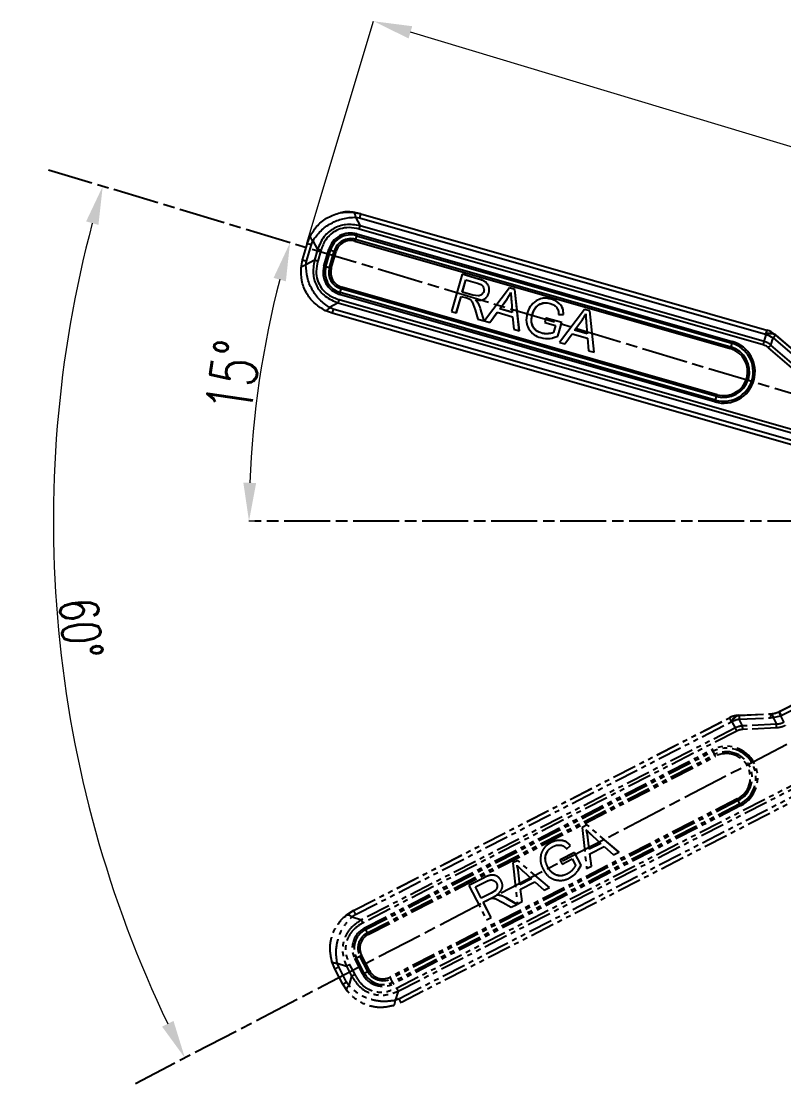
# Model space of a CAD drawing. Header units: millimetres. Extents: x 1756 to 4801, y 514 to 2668.
# Drawn here: x 4221.8 to 4420.7, y 1089.8 to 1367 of the extents above; entities that cross this region are included whole.
import ezdxf

# ---------------------------------------------------------------- set-up
doc = ezdxf.new("R2010")
doc.units = ezdxf.units.MM
doc.linetypes.add('AM_ISO08W050', pattern=[18, 12, -1.5, 3, -1.5])
doc.linetypes.add('PHANTOM', pattern=[12.7, 6.35, -1.27, 1.27, -1.27, 1.27, -1.27])
for name, color, linetype, lineweight in [('AM_5', 3, 'Continuous', 25), ('AM_7', 4, 'AM_ISO08W050', 25), ('标注', 3, 'Continuous', 13)]:
    doc.layers.add(name, color=color, linetype=linetype, lineweight=lineweight)
doc.styles.add('SLDTEXTSTYLE1', font='txt.shx', dxfattribs={"width": 0.7, "bigfont": 'gbcbig.shx'})
doc.dimstyles.new('SLDDIMSTYLE12$0', dxfattribs={"dimtxt": 12, "dimasz": 10, "dimexe": 0, "dimexo": 0.0625, "dimgap": 0.875, "dimtad": 1, "dimdec": 1, "dimlfac": 1.8, "dimrnd": 1e-09, "dimzin": 12, "dimdsep": 46, "dimtxsty": 'SLDTEXTSTYLE1', "dimcen": 0.09, "dimdle": 8.16, "dimclrd": 3, "dimclre": 3, "dimadec": 0, "dimazin": 3, "dimtfac": 1, "dimtdec": 1, "dimtofl": 0, "dimtmove": 0, "dimatfit": 3, "dimfxl": 0, "dimfrac": 2, "dimtolj": 1, "dimlwd": 5, "dimlwe": 5, "dimarcsym": 0})
doc.dimstyles.new('SLDDIMSTYLE12$2', dxfattribs={"dimtxt": 12, "dimasz": 10, "dimexe": 0, "dimexo": 0.0625, "dimgap": 0.875, "dimtad": 1, "dimdec": 1, "dimlfac": 1.8, "dimrnd": 1e-09, "dimzin": 12, "dimdsep": 46, "dimtxsty": 'SLDTEXTSTYLE1', "dimcen": 0.09, "dimdle": 8.16, "dimclrd": 3, "dimclre": 3, "dimadec": 0, "dimazin": 3, "dimtfac": 1, "dimtdec": 1, "dimtofl": 0, "dimtmove": 0, "dimatfit": 3, "dimfxl": 0, "dimfrac": 2, "dimtolj": 1, "dimlwd": 5, "dimlwe": 5, "dimarcsym": 0})

# ---------------------------------------------------------------- blocks, each defined once
blk = doc.blocks.new('*D57')
at = {"layer": 'Defpoints', "color": 0, "transparency": 16777216}
for p in [(4228.98, 1328.22), (4230.4, 1247.15), (4533.25, 1236.58), (4533.25, 1236.58), (4251.64, 1089.81)]:
    blk.add_point(p, dxfattribs=at)
at = {"layer": '标注', "color": 3, "linetype": 'Continuous', "lineweight": 5, "transparency": 16777216}
blk.add_arc((4533.25, 1236.58), 303.03, 165.1292, 205.6373, dxfattribs=at)
at = {"layer": '标注', "color": 3, "transparency": 16777216}
for points in [[(4238.76, 1314.81), (4241.97, 1313.9), (4243.09, 1323.97)], [(4261.54, 1106.21), (4258.56, 1104.72), (4264.53, 1096.53)]]:
    blk.add_solid(points, dxfattribs=at)
at = {"layer": '标注', "color": 0, "transparency": 16777216, "insert": (4237.4, 1208.7), "char_height": 10, "attachment_point": 5, "rotation": 275.3833, "style": 'SLDTEXTSTYLE1'}
blk.add_mtext('\\A1;60%%D', dxfattribs=at)
blk = doc.blocks.new('*D68')
at = {"layer": 'AM_5', "color": 3, "lineweight": 5, "transparency": 16777216}
blk.add_line((4282.68, 1236.61), (4281.23, 1236.61), dxfattribs=at)
at = {"layer": 'AM_5', "color": 3, "linetype": 'Continuous', "lineweight": 5, "transparency": 16777216}
blk.add_arc((4533.14, 1236.61), 251.91, 165.5129, 177.7254, dxfattribs=at)
at = {"layer": 'AM_5', "color": 3, "transparency": 16777216}
for points in [[(4287.64, 1300.08), (4290.85, 1299.18), (4291.93, 1309.26)], [(4283.1, 1246.58), (4279.76, 1246.65), (4281.23, 1236.61)]]:
    blk.add_solid(points, dxfattribs=at)
at = {"layer": 'Defpoints', "color": 0, "transparency": 16777216}
for p in [(4228.98, 1328.22), (4286.01, 1285.43), (4282.75, 1236.61), (4533.25, 1236.58), (4536.4, 1236.61)]:
    blk.add_point(p, dxfattribs=at)
at = {"layer": 'AM_5', "color": 0, "transparency": 16777216, "insert": (4277.12, 1274.33), "char_height": 12, "attachment_point": 5, "rotation": 81.6192, "style": 'SLDTEXTSTYLE1'}
blk.add_mtext('\\A1;15%%D', dxfattribs=at)
blk = doc.blocks.new('*D44')
at = {"layer": 'AM_5', "color": 3, "linetype": 'Continuous', "lineweight": 5, "transparency": 16777216}
for p, q in [((4296.32, 1309.18), (4313.74, 1367.04)), ((4541.17, 1298.55), (4323.32, 1364.16))]:
    blk.add_line(p, q, dxfattribs=at)
at = {"layer": 'AM_5', "color": 3, "lineweight": 5, "transparency": 16777216}
blk.add_line((4532.99, 1236.7), (4550.74, 1295.66), dxfattribs=at)
at = {"layer": 'AM_5', "color": 3, "transparency": 16777216}
for points in [[(4323.8, 1365.75), (4322.84, 1362.56), (4313.74, 1367.04)], [(4541.65, 1300.14), (4540.69, 1296.95), (4550.74, 1295.66)]]:
    blk.add_solid(points, dxfattribs=at)
at = {"layer": 'Defpoints', "color": 0, "transparency": 16777216}
for p in [(4313.74, 1367.04), (4296.3, 1309.12), (4532.97, 1236.64)]:
    blk.add_point(p, dxfattribs=at)
at = {"layer": 'AM_5', "color": 0, "transparency": 16777216, "insert": (4434.23, 1337.94), "char_height": 12, "attachment_point": 5, "rotation": 343.2384, "style": 'SLDTEXTSTYLE1'}
blk.add_mtext('\\A1;225', dxfattribs=at)

msp = doc.modelspace()

# ---------------------------------------------------------------- linework, layer by layer
at = {"color": 7, "linetype": 'Continuous', "lineweight": 25}
for p, q in [((4304.939, 1317.007), (4304.898, 1316.998)), ((4308.337, 1317.2), (4310.371, 1316.815)), ((4310.4, 1316.821), (4308.369, 1317.207)), ((4309.01, 1315.918), (4310.231, 1313.665)), ((4309.01, 1315.918), (4310.028, 1315.726)), ((4310.028, 1315.726), (4415.921, 1285.359)), ((4310.4, 1316.821), (4310.371, 1316.815)), ((4310.372, 1316.815), (4416.265, 1286.448)), ((4310.4, 1316.821), (4416.295, 1286.454)), ((4309.387, 1311.551), (4407.251, 1283.487)), ((4415.335, 1282.586), (4309.979, 1312.799)), ((4415.588, 1283.452), (4310.231, 1313.665)), ((4295.216, 1304.776), (4296.456, 1309.102)), ((4296.264, 1304.459), (4297.504, 1308.784)), ((4296.456, 1309.102), (4297.205, 1311.029)), ((4297.504, 1308.784), (4297.878, 1309.748)), ((4297.878, 1309.748), (4299.1, 1307.495)), ((4308.872, 1309.683), (4406.736, 1281.619)), ((4309.256, 1311.084), (4309.004, 1310.151)), ((4309.004, 1310.151), (4406.868, 1282.086)), ((4309.256, 1311.084), (4407.12, 1283.019)), ((4299.1, 1307.495), (4298.294, 1304.683)), ((4299.961, 1307.246), (4299.154, 1304.434)), ((4300.788, 1303.146), (4302.028, 1307.472)), ((4301.259, 1303.013), (4302.499, 1307.338)), ((4302.212, 1302.748), (4303.453, 1307.073)), ((4302.499, 1307.338), (4303.453, 1307.073)), ((4302.683, 1302.614), (4303.924, 1306.94)), ((4294.83, 1302.743), (4295.216, 1304.776)), ((4298.294, 1304.683), (4296.07, 1303.442)), ((4296.07, 1303.442), (4296.264, 1304.459)), ((4301.259, 1303.013), (4302.212, 1302.748)), ((4336.792, 1301.007), (4334.017, 1291.328)), ((4336.814, 1301.012), (4336.792, 1301.007)), ((4341.074, 1299.779), (4336.792, 1301.007)), ((4341.096, 1299.784), (4336.814, 1301.012)), ((4403.29, 1269.601), (4305.427, 1297.665)), ((4336.85, 1296.377), (4337.767, 1299.577)), ((4336.872, 1296.382), (4337.787, 1299.572)), ((4337.767, 1299.577), (4340.822, 1298.701)), ((4341.096, 1299.784), (4341.074, 1299.779)), ((4342.591, 1299.219), (4342.568, 1299.215)), ((4349.171, 1297.464), (4342.681, 1288.85)), ((4349.193, 1297.469), (4349.171, 1297.464)), ((4350.55, 1297.069), (4349.171, 1297.464)), ((4350.572, 1297.073), (4349.193, 1297.469)), ((4402.731, 1267.723), (4304.867, 1295.787)), ((4305.004, 1296.256), (4305.29, 1297.196)), ((4402.868, 1268.192), (4305.004, 1296.256)), ((4403.153, 1269.132), (4305.29, 1297.196)), ((4335.297, 1290.96), (4336.53, 1295.262)), ((4335.319, 1290.965), (4336.549, 1295.257)), ((4336.53, 1295.262), (4338.021, 1294.835)), ((4336.872, 1296.382), (4336.85, 1296.377)), ((4339.608, 1295.587), (4336.85, 1296.377)), ((4339.63, 1295.591), (4336.872, 1296.382)), ((4338.021, 1294.835), (4338.83, 1294.521)), ((4339.63, 1295.591), (4339.608, 1295.587)), ((4340.964, 1295.359), (4339.608, 1295.587)), ((4350.572, 1297.073), (4350.55, 1297.069)), ((4351.72, 1286.258), (4350.55, 1297.069)), ((4351.743, 1286.263), (4350.572, 1297.073)), ((4304.464, 1293.551), (4302.241, 1292.31)), ((4303.206, 1291.935), (4302.241, 1292.31)), ((4431.545, 1255.131), (4303.206, 1291.935)), ((4304.464, 1293.551), (4432.047, 1256.964)), ((4304.708, 1294.415), (4432.29, 1257.829)), ((4339.432, 1293.835), (4340.23, 1291.731)), ((4341.631, 1292.011), (4341.609, 1292.007)), ((4342.541, 1288.883), (4341.609, 1292.007)), ((4342.563, 1288.888), (4341.631, 1292.011)), ((4341.887, 1294.308), (4341.909, 1294.312)), ((4346.606, 1292.03), (4348.489, 1294.561)), ((4346.629, 1292.035), (4346.606, 1292.03)), ((4349.892, 1291.088), (4346.606, 1292.03)), ((4346.629, 1292.035), (4348.511, 1294.566)), ((4349.891, 1291.099), (4346.629, 1292.035)), ((4348.511, 1294.566), (4348.489, 1294.561)), ((4349.642, 1294.051), (4349.892, 1291.088)), ((4356.895, 1293.134), (4356.873, 1293.129)), ((4356.895, 1293.134), (4357.908, 1293.445)), ((4357.455, 1294.672), (4357.433, 1294.667)), ((4360.092, 1294.515), (4360.07, 1294.51)), ((4362.476, 1293.072), (4362.453, 1293.067)), ((4302.929, 1290.861), (4301, 1291.611)), ((4431.268, 1254.057), (4302.93, 1290.861)), ((4334.017, 1291.328), (4335.297, 1290.96)), ((4335.319, 1290.965), (4335.297, 1290.96)), ((4340.23, 1291.731), (4340.931, 1289.345)), ((4340.931, 1289.345), (4342.541, 1288.883)), ((4344.034, 1288.462), (4345.944, 1291.092)), ((4344.056, 1288.467), (4345.96, 1291.087)), ((4345.944, 1291.092), (4349.982, 1289.934)), ((4349.982, 1289.934), (4350.275, 1286.672)), ((4355.142, 1290.572), (4355.119, 1290.567)), ((4358.677, 1289.604), (4358.352, 1288.469)), ((4358.7, 1289.609), (4358.677, 1289.604)), ((4362.768, 1288.431), (4358.677, 1289.604)), ((4362.79, 1288.436), (4358.7, 1289.609)), ((4361.953, 1290.521), (4363.207, 1290.511)), ((4368.694, 1291.865), (4362.204, 1283.251)), ((4363.23, 1290.516), (4363.207, 1290.511)), ((4368.716, 1291.87), (4368.694, 1291.865)), ((4370.073, 1291.47), (4368.694, 1291.865)), ((4370.095, 1291.475), (4368.716, 1291.87)), ((4370.095, 1291.475), (4370.073, 1291.47)), ((4371.243, 1280.659), (4370.073, 1291.47)), ((4371.265, 1280.664), (4370.095, 1291.475)), ((4342.563, 1288.888), (4342.541, 1288.883)), ((4342.681, 1288.85), (4344.034, 1288.462)), ((4344.056, 1288.467), (4344.034, 1288.462)), ((4350.275, 1286.672), (4351.72, 1286.258)), ((4355.26, 1287.43), (4355.238, 1287.425)), ((4358.352, 1288.469), (4361.189, 1287.655)), ((4361.189, 1287.655), (4360.671, 1285.848)), ((4361.741, 1284.848), (4362.768, 1288.431)), ((4361.763, 1284.853), (4362.79, 1288.436)), ((4362.79, 1288.436), (4362.768, 1288.431)), ((4366.129, 1286.432), (4368.011, 1288.962)), ((4366.151, 1286.436), (4366.129, 1286.432)), ((4369.415, 1285.489), (4366.129, 1286.432)), ((4366.151, 1286.436), (4368.034, 1288.967)), ((4369.414, 1285.501), (4366.151, 1286.436)), ((4368.034, 1288.967), (4368.011, 1288.962)), ((4369.165, 1288.453), (4369.415, 1285.489)), ((4416.265, 1286.448), (4416.295, 1286.454)), ((4351.743, 1286.263), (4351.72, 1286.258)), ((4357.595, 1285.655), (4357.572, 1285.651)), ((4359.483, 1285.542), (4359.461, 1285.538)), ((4360.076, 1285.654), (4359.483, 1285.542)), ((4360.336, 1284.398), (4360.359, 1284.402)), ((4360.342, 1284.461), (4361.763, 1284.853)), ((4361.763, 1284.853), (4361.741, 1284.848)), ((4363.557, 1282.864), (4365.467, 1285.493)), ((4363.579, 1282.868), (4365.483, 1285.489)), ((4365.467, 1285.493), (4369.505, 1284.335)), ((4369.505, 1284.335), (4369.798, 1281.074)), ((4415.588, 1283.452), (4416.11, 1285.196)), ((4415.921, 1285.359), (4416.11, 1285.196)), ((4417.329, 1282.544), (4417.887, 1284.406)), ((4417.887, 1284.406), (4424.108, 1279.099)), ((4418.365, 1285.32), (4418.395, 1285.327)), ((4418.365, 1285.32), (4418.554, 1285.158)), ((4418.567, 1285.181), (4418.376, 1285.343)), ((4418.395, 1285.327), (4418.586, 1285.165)), ((4418.554, 1285.158), (4424.775, 1279.851)), ((4418.586, 1285.165), (4424.808, 1279.858)), ((4362.204, 1283.251), (4363.557, 1282.864)), ((4363.579, 1282.868), (4363.557, 1282.864)), ((4369.798, 1281.074), (4371.243, 1280.659)), ((4407.12, 1283.019), (4406.868, 1282.086)), ((4423.43, 1276.113), (4416.721, 1281.836)), ((4424.038, 1276.821), (4417.329, 1282.544)), ((4371.265, 1280.664), (4371.243, 1280.659)), ((4402.868, 1268.192), (4403.153, 1269.132))]:
    msp.add_line(p, q, dxfattribs=at)
at = {"color": 7, "linetype": 'PHANTOM', "lineweight": 25}
for p, q in [((4419.523, 1186.923), (4429.327, 1191.957)), ((4419.541, 1186.948), (4429.344, 1191.982)), ((4420.018, 1185.894), (4429.821, 1190.928)), ((4419.542, 1186.948), (4419.439, 1186.897)), ((4419.439, 1186.897), (4419.541, 1186.948)), ((4419.523, 1186.923), (4419.541, 1186.948)), ((4308.503, 1134.974), (4406.5, 1185.294)), ((4308.519, 1134.999), (4406.517, 1185.319)), ((4308.997, 1133.945), (4406.994, 1184.265)), ((4406.5, 1185.294), (4406.517, 1185.319)), ((4406.994, 1184.265), (4407.243, 1184.276)), ((4408.056, 1182.646), (4407.243, 1184.276)), ((4409.046, 1185.946), (4408.795, 1185.933)), ((4408.803, 1185.909), (4408.82, 1185.934)), ((4408.803, 1185.909), (4409.052, 1185.919)), ((4408.82, 1185.934), (4409.071, 1185.947)), ((4409.052, 1185.919), (4417.22, 1186.307)), ((4409.071, 1185.947), (4417.239, 1186.334)), ((4409.08, 1184.915), (4417.248, 1185.302)), ((4409.947, 1183.175), (4409.08, 1184.915)), ((4417.22, 1186.307), (4417.239, 1186.334)), ((4417.239, 1186.334), (4417.554, 1186.358)), ((4417.248, 1185.302), (4417.879, 1185.35)), ((4417.879, 1185.35), (4419.814, 1185.792)), ((4417.879, 1185.35), (4418.755, 1183.593)), ((4419.814, 1185.792), (4420.018, 1185.894)), ((4419.814, 1185.792), (4420.674, 1184.067)), ((4408.056, 1182.646), (4310.555, 1132.582)), ((4408.464, 1181.842), (4310.964, 1131.778)), ((4418.755, 1183.593), (4409.947, 1183.175)), ((4418.797, 1182.661), (4409.988, 1182.243)), ((4311.386, 1130.463), (4401.953, 1176.967)), ((4311.611, 1130.032), (4402.177, 1176.536)), ((4312.065, 1129.179), (4402.632, 1175.683)), ((4402.177, 1176.536), (4402.632, 1175.683)), ((4312.29, 1128.748), (4402.856, 1175.252)), ((4319.701, 1114.765), (4437.77, 1175.391)), ((4320.114, 1113.968), (4438.183, 1174.594)), ((4439.072, 1172.914), (4320.303, 1111.929)), ((4439.605, 1171.942), (4320.836, 1110.956)), ((4408.567, 1164.131), (4318.001, 1117.627)), ((4408.788, 1163.695), (4318.222, 1117.191)), ((4409.224, 1162.814), (4318.657, 1116.31)), ((4409.445, 1162.379), (4318.878, 1115.874)), ((4409.224, 1162.814), (4408.788, 1163.695)), ((4369.38, 1157.347), (4368.104, 1156.692)), ((4368.117, 1156.71), (4368.104, 1156.692)), ((4368.104, 1156.692), (4369.266, 1145.969)), ((4369.393, 1157.366), (4368.117, 1156.71)), ((4369.393, 1157.366), (4369.38, 1157.347)), ((4377.631, 1150.264), (4369.38, 1157.347)), ((4377.644, 1150.283), (4369.393, 1157.366)), ((4362.744, 1153.316), (4362.731, 1153.297)), ((4369.606, 1154.126), (4369.593, 1154.107)), ((4369.952, 1150.974), (4369.593, 1154.107)), ((4369.965, 1150.993), (4369.606, 1154.126)), ((4370.782, 1154.525), (4372.993, 1152.535)), ((4357.988, 1151.047), (4357.975, 1151.028)), ((4360.018, 1152.737), (4360.005, 1152.718)), ((4364.109, 1151.099), (4365.03, 1151.95)), ((4365.043, 1151.968), (4365.03, 1151.95)), ((4372.993, 1152.535), (4369.952, 1150.974)), ((4369.965, 1150.993), (4369.952, 1150.974)), ((4372.984, 1152.543), (4369.965, 1150.993)), ((4370.112, 1149.837), (4373.848, 1151.756)), ((4373.848, 1151.756), (4376.294, 1149.578)), ((4351.313, 1148.07), (4350.037, 1147.415)), ((4351.326, 1148.089), (4350.05, 1147.433)), ((4351.326, 1148.089), (4351.313, 1148.07)), ((4359.564, 1140.987), (4351.313, 1148.07)), ((4359.577, 1141.006), (4351.326, 1148.089)), ((4358.632, 1149.543), (4358.619, 1149.524)), ((4358.632, 1149.543), (4359.158, 1150.463)), ((4366.133, 1150.132), (4362.347, 1148.188)), ((4362.36, 1148.207), (4362.347, 1148.188)), ((4362.347, 1148.188), (4362.887, 1147.138)), ((4366.146, 1150.151), (4362.36, 1148.207)), ((4362.887, 1147.138), (4365.512, 1148.486)), ((4365.512, 1148.486), (4366.371, 1146.813)), ((4366.146, 1150.151), (4366.133, 1150.132)), ((4367.836, 1146.816), (4366.133, 1150.132)), ((4367.849, 1146.835), (4366.146, 1150.151)), ((4370.518, 1146.612), (4370.112, 1149.837)), ((4370.531, 1146.631), (4370.126, 1149.844)), ((4376.294, 1149.578), (4377.631, 1150.264)), ((4377.644, 1150.283), (4377.631, 1150.264)), ((4350.05, 1147.433), (4350.037, 1147.415)), ((4350.037, 1147.415), (4351.199, 1136.692)), ((4352.715, 1145.248), (4354.926, 1143.258)), ((4359.107, 1146.474), (4359.094, 1146.456)), ((4365.714, 1145.778), (4365.701, 1145.759)), ((4366.07, 1146.265), (4365.714, 1145.778)), ((4367.081, 1145.577), (4367.849, 1146.835)), ((4367.12, 1145.527), (4367.133, 1145.546)), ((4367.849, 1146.835), (4367.836, 1146.816)), ((4369.266, 1145.969), (4370.518, 1146.612)), ((4370.531, 1146.631), (4370.518, 1146.612)), ((4342.548, 1143.562), (4338.585, 1141.527)), ((4342.561, 1143.58), (4338.598, 1141.546)), ((4340.275, 1141.152), (4343.102, 1142.604)), ((4342.561, 1143.58), (4342.548, 1143.562)), ((4344.037, 1144.192), (4344.024, 1144.173)), ((4351.539, 1144.849), (4351.526, 1144.83)), ((4351.885, 1141.697), (4351.526, 1144.83)), ((4351.898, 1141.716), (4351.539, 1144.849)), ((4354.926, 1143.258), (4351.885, 1141.697)), ((4354.917, 1143.266), (4351.898, 1141.716)), ((4352.045, 1140.56), (4355.781, 1142.479)), ((4355.781, 1142.479), (4358.227, 1140.301)), ((4361.343, 1144.264), (4361.33, 1144.246)), ((4364.26, 1144.568), (4364.247, 1144.549)), ((4338.598, 1141.546), (4338.585, 1141.527)), ((4338.585, 1141.527), (4343.185, 1132.57)), ((4341.796, 1138.191), (4340.275, 1141.152)), ((4341.809, 1138.209), (4340.293, 1141.161)), ((4344.348, 1139.501), (4341.796, 1138.191)), ((4344.361, 1139.52), (4341.809, 1138.209)), ((4345.493, 1140.263), (4344.348, 1139.501)), ((4344.361, 1139.52), (4344.348, 1139.501)), ((4346.885, 1140.128), (4346.898, 1140.147)), ((4351.898, 1141.716), (4351.885, 1141.697)), ((4352.451, 1137.335), (4352.045, 1140.56)), ((4352.464, 1137.354), (4352.059, 1140.567)), ((4358.227, 1140.301), (4359.564, 1140.987)), ((4359.577, 1141.006), (4359.564, 1140.987)), ((4341.809, 1138.209), (4341.796, 1138.191)), ((4342.325, 1137.159), (4343.705, 1137.867)), ((4344.37, 1133.178), (4342.325, 1137.159)), ((4344.383, 1133.197), (4342.343, 1137.168)), ((4343.705, 1137.867), (4344.51, 1138.192)), ((4345.418, 1138.104), (4347.44, 1137.115)), ((4347.44, 1137.115), (4349.584, 1135.855)), ((4348.27, 1138.279), (4348.257, 1138.26)), ((4351.074, 1136.62), (4348.257, 1138.26)), ((4351.087, 1136.639), (4348.27, 1138.279)), ((4351.199, 1136.692), (4352.451, 1137.335)), ((4352.464, 1137.354), (4352.451, 1137.335)), ((4306.755, 1133.863), (4308.502, 1134.974)), ((4308.519, 1134.999), (4306.774, 1133.89)), ((4308.123, 1133.389), (4308.997, 1133.945)), ((4308.519, 1134.999), (4308.502, 1134.974)), ((4349.584, 1135.855), (4351.074, 1136.62)), ((4351.087, 1136.639), (4351.074, 1136.62)), ((4304.41, 1131.397), (4304.386, 1131.362)), ((4308.123, 1133.389), (4310.555, 1132.582)), ((4343.185, 1132.57), (4344.37, 1133.178)), ((4344.383, 1133.197), (4344.37, 1133.178)), ((4311.611, 1130.032), (4312.065, 1129.179)), ((4309.247, 1122.677), (4310.123, 1123.136)), ((4312.179, 1119.133), (4310.123, 1123.136)), ((4312.614, 1119.358), (4310.558, 1123.361)), ((4303.633, 1119.828), (4302.861, 1121.746)), ((4304.228, 1121.272), (4306.661, 1120.465)), ((4304.615, 1120.313), (4304.228, 1121.272)), ((4306.67, 1116.311), (4304.615, 1120.313)), ((4306.661, 1120.465), (4307.997, 1117.863)), ((4307.459, 1120.873), (4308.795, 1118.271)), ((4310.867, 1118.449), (4308.812, 1122.452)), ((4311.302, 1118.674), (4309.247, 1122.677)), ((4305.689, 1115.825), (4303.633, 1119.828)), ((4307.997, 1117.863), (4307.225, 1115.437)), ((4311.302, 1118.674), (4312.179, 1119.133)), ((4306.798, 1114.078), (4305.689, 1115.825)), ((4307.225, 1115.437), (4306.67, 1116.311)), ((4318.657, 1116.31), (4318.222, 1117.191)), ((4320.114, 1113.968), (4319.342, 1111.542)), ((4320.303, 1111.929), (4319.342, 1111.542))]:
    msp.add_line(p, q, dxfattribs=at)
at = {"color": 7, "linetype": 'Continuous', "lineweight": 25}
for centre, radius, start, end in [((4307.747, 1305.832), 5.949, 73.99917, 164.00247), ((4344.455, 1301.441), 36.496, 163.9172, 164.67984), ((4307.75, 1305.833), 5.462, 73.99917, 164.00247), ((4307.767, 1305.837), 4.488, 73.99917, 164.00247), ((4307.77, 1305.837), 4.001, 73.99917, 164.00247), ((4273.803, 1319.794), 36.498, 343.91719, 344.67981), ((4321.362, 1374.701), 69.954, 253.95603, 254.35706), ((4284.589, 1239.706), 69.958, 73.95602, 74.35704), ((4306.507, 1301.506), 5.95, 164.00083, 253.99752), ((4320.122, 1370.376), 69.954, 253.95603, 254.35706), ((4306.51, 1301.507), 5.463, 164.00075, 253.99756), ((4306.527, 1301.511), 4.488, 164.00075, 253.99757), ((4283.349, 1235.381), 69.958, 73.95602, 74.35704), ((4306.53, 1301.511), 4.001, 164.00056, 253.99766), ((4269.708, 1307.852), 37.142, 343.32882, 344.08236), ((4340.585, 1285.601), 37.142, 163.32881, 164.08236), ((4431.598, 1281.01), 16.269, 160.47239, 164.49357), ((4414.714, 1281.041), 5.625, 49.53467, 73.99864), ((4414.744, 1281.047), 5.625, 49.53467, 73.99864), ((4417.11, 1283.259), 2.413, 58.66161, 119.51448), ((4417.299, 1283.097), 2.413, 58.66153, 119.51425), ((4414.205, 1278.525), 6.938, 57.94933, 74.06129), ((4433.182, 1271.508), 20.008, 136.98242, 139.86093), ((4404.991, 1275.605), 8.2, 254.00246, 74), ((4404.994, 1275.606), 7.713, 254.00238, 74.00008), ((4405.01, 1275.609), 6.738, 254.00253, 73.99993), ((4405.013, 1275.61), 6.251, 254.00255, 73.99991), ((4371.667, 1291.729), 36.497, 343.91719, 344.67983), ((4442.32, 1273.376), 36.497, 163.91719, 164.67983), ((4438.448, 1257.537), 37.141, 163.32879, 164.08235), ((4367.571, 1279.787), 37.143, 343.32883, 344.08237)]:
    msp.add_arc(centre, radius, start, end, dxfattribs=at)
at = {"color": 7, "linetype": 'PHANTOM', "lineweight": 25}
for centre, radius, start, end in [((4434.425, 1193.45), 16.269, 203.65317, 207.67445), ((4409.069, 1180.29), 5.625, 92.71551, 117.17948), ((4421.402, 1191.821), 16.269, 203.65323, 207.67441), ((4409.086, 1180.315), 5.625, 92.71551, 117.17948), ((4409.298, 1183.547), 2.413, 101.84245, 162.69532), ((4409.547, 1183.558), 2.413, 101.84237, 162.69509), ((4410.419, 1178.108), 6.938, 101.13017, 117.24213), ((4429.059, 1185.976), 20.008, 180.16327, 183.04177), ((4437.227, 1186.364), 20.007, 180.16315, 183.04177), ((4405.699, 1169.673), 8.2, 297.1833, 117.18084), ((4434.444, 1193.592), 36.497, 207.09803, 207.86067), ((4405.7, 1169.675), 7.713, 297.18322, 117.18092), ((4405.71, 1169.689), 6.738, 297.18337, 117.18077), ((4370.365, 1158.627), 36.497, 27.09803, 27.86067), ((4405.712, 1169.691), 6.251, 297.18339, 117.18075), ((4375.55, 1147.116), 37.143, 26.50967, 27.26321), ((4442.459, 1179.392), 37.141, 206.50963, 207.26319), ((4314.104, 1125.17), 5.949, 117.18001, 207.18331), ((4314.106, 1125.173), 5.462, 117.18001, 207.18331), ((4314.115, 1125.187), 4.488, 117.18001, 207.18331), ((4314.117, 1125.189), 4.001, 117.18001, 207.18331), ((4343.876, 1147.087), 36.496, 207.09805, 207.86068), ((4279.798, 1112.123), 36.498, 27.09803, 27.86065), ((4342.467, 1061.104), 69.958, 117.13686, 117.53788), ((4276.904, 1184.706), 69.954, 297.13687, 297.5379), ((4278.96, 1180.703), 69.954, 297.13687, 297.5379), ((4316.16, 1121.167), 5.95, 207.18167, 297.17837), ((4316.162, 1121.17), 5.463, 207.18159, 297.1784), ((4344.523, 1057.101), 69.958, 117.13686, 117.53788), ((4316.172, 1121.184), 4.488, 207.18159, 297.17841), ((4316.173, 1121.186), 4.001, 207.1814, 297.1785), ((4284.984, 1100.612), 37.142, 26.50966, 27.2632), ((4351.894, 1132.889), 37.142, 206.50966, 207.26321)]:
    msp.add_arc(centre, radius, start, end, dxfattribs=at)
at = {"color": 7, "linetype": 'Continuous', "lineweight": 25}
for points, knots in [([(4297.205, 1311.029), (4297.797, 1311.995), (4298.975, 1313.92), (4301.737, 1315.971), (4304.941, 1317.228), (4307.202, 1317.209), (4308.337, 1317.2)], [0, 0, 0, 0, 0.2509207, 0.5000162, 0.7490448, 1, 1, 1, 1]), ([(4308.369, 1317.207), (4307.215, 1317.307), (4306.039, 1317.409), (4304.961, 1317.005), (4304.941, 1316.997)], [0, 0, 0, 0, 0.9811751, 1, 1, 1, 1]), ([(4308.337, 1317.2), (4308.474, 1317.13), (4308.749, 1316.991), (4308.923, 1316.276), (4309.01, 1315.918)], [0, 0, 0, 0, 0.5000005, 1, 1, 1, 1]), ([(4297.878, 1309.748), (4298.51, 1310.637), (4299.768, 1312.408), (4302.563, 1314.397), (4305.735, 1315.716), (4307.915, 1315.851), (4309.01, 1315.918)], [0, 0, 0, 0, 0.2509209, 0.5000162, 0.7490448, 1, 1, 1, 1]), ([(4310.231, 1313.665), (4308.96, 1313.871), (4306.603, 1314.252), (4303.229, 1313.14), (4300.514, 1310.866), (4299.594, 1308.674), (4299.1, 1307.495)], [0, 0, 0, 0, 0.2702915, 0.5008839, 0.7316205, 1, 1, 1, 1]), ([(4309.979, 1312.799), (4309.099, 1312.986), (4307.462, 1313.335), (4305.061, 1312.977), (4302.912, 1311.936), (4301.003, 1310.023), (4300.326, 1308.219), (4299.961, 1307.246)], [0, 0, 0, 0, 0.2085412, 0.3881399, 0.5544367, 0.759769, 1, 1, 1, 1]), ([(4297.206, 1311.029), (4297.181, 1310.871), (4297.132, 1310.553), (4297.628, 1310.017), (4297.878, 1309.748)], [0, 0, 0, 0, 0.49686735, 1, 1, 1, 1]), ([(4294.83, 1302.744), (4294.892, 1302.886), (4295.016, 1303.17), (4295.719, 1303.351), (4296.07, 1303.442)], [0, 0, 0, 0, 0.50000085, 1, 1, 1, 1]), ([(4302.241, 1292.31), (4301.348, 1292.944), (4299.568, 1294.208), (4297.577, 1297.005), (4296.261, 1300.175), (4296.134, 1302.351), (4296.07, 1303.442)], [0, 0, 0, 0, 0.2509467, 0.4999847, 0.7490684, 1, 1, 1, 1]), ([(4298.294, 1304.683), (4298.088, 1303.41), (4297.706, 1301.053), (4298.82, 1297.678), (4301.094, 1294.964), (4303.286, 1294.045), (4304.464, 1293.551)], [0, 0, 0, 0, 0.2705363, 0.5011773, 0.7319034, 1, 1, 1, 1]), ([(4299.154, 1304.434), (4298.967, 1303.554), (4298.619, 1301.915), (4298.978, 1299.513), (4300.019, 1297.364), (4301.932, 1295.457), (4303.736, 1294.78), (4304.708, 1294.415)], [0, 0, 0, 0, 0.20872371, 0.38836947, 0.55468562, 0.75997191, 1, 1, 1, 1]), ([(4301, 1291.611), (4300.033, 1292.204), (4298.105, 1293.384), (4296.053, 1296.147), (4294.797, 1299.35), (4294.819, 1301.61), (4294.83, 1302.743)], [0, 0, 0, 0, 0.2509467, 0.4999848, 0.7490685, 1, 1, 1, 1]), ([(4340.822, 1298.701), (4341.131, 1298.597), (4341.579, 1298.445), (4342.073, 1298.09), (4342.228, 1297.862), (4342.3, 1297.756)], [0, 0, 0, 0, 0.5431864, 0.7867589, 1, 1, 1, 1]), ([(4342.568, 1299.215), (4342.332, 1299.325), (4341.848, 1299.551), (4341.336, 1299.702), (4341.074, 1299.779)], [0, 0, 0, 0, 0.4889255, 1, 1, 1, 1]), ([(4342.591, 1299.219), (4342.354, 1299.33), (4341.87, 1299.556), (4341.358, 1299.707), (4341.096, 1299.784)], [0, 0, 0, 0, 0.4889255, 1, 1, 1, 1]), ([(4342.3, 1297.756), (4342.387, 1297.555), (4342.515, 1297.258), (4342.523, 1296.827), (4342.476, 1296.623), (4342.453, 1296.52)], [0, 0, 0, 0, 0.508701, 0.7517829, 1, 1, 1, 1]), ([(4343.409, 1298.493), (4343.273, 1298.651), (4343.029, 1298.935), (4342.71, 1299.129), (4342.568, 1299.215)], [0, 0, 0, 0, 0.5575462, 1, 1, 1, 1]), ([(4343.853, 1297.418), (4343.805, 1297.64), (4343.723, 1298.026), (4343.503, 1298.353), (4343.409, 1298.493)], [0, 0, 0, 0, 0.5738958, 1, 1, 1, 1]), ([(4340.291, 1294.284), (4340.618, 1294.252), (4341.225, 1294.193), (4342.083, 1294.318), (4342.837, 1294.655), (4343.458, 1295.277), (4343.665, 1295.848), (4343.774, 1296.148)], [0, 0, 0, 0, 0.2248507, 0.4169148, 0.5876668, 0.7832367, 1, 1, 1, 1]), ([(4341.886, 1295.69), (4341.745, 1295.598), (4341.464, 1295.415), (4341.13, 1295.378), (4340.964, 1295.359)], [0, 0, 0, 0, 0.50112496, 1, 1, 1, 1]), ([(4342.453, 1296.52), (4342.393, 1296.358), (4342.273, 1296.034), (4342.015, 1295.804), (4341.886, 1295.69)], [0, 0, 0, 0, 0.5017512, 1, 1, 1, 1]), ([(4343.774, 1296.148), (4343.827, 1296.386), (4343.92, 1296.806), (4343.873, 1297.233), (4343.853, 1297.418)], [0, 0, 0, 0, 0.5655054, 1, 1, 1, 1]), ([(4348.489, 1294.561), (4348.695, 1294.857), (4349.075, 1295.403), (4349.385, 1295.993), (4349.526, 1296.262)], [0, 0, 0, 0, 0.5419592, 1, 1, 1, 1]), ([(4348.511, 1294.566), (4348.717, 1294.862), (4349.098, 1295.408), (4349.407, 1295.997), (4349.549, 1296.267)], [0, 0, 0, 0, 0.5419592, 1, 1, 1, 1]), ([(4349.526, 1296.262), (4349.535, 1295.902), (4349.554, 1295.164), (4349.612, 1294.428), (4349.642, 1294.051)], [0, 0, 0, 0, 0.4886907, 1, 1, 1, 1]), ([(4360.07, 1294.51), (4359.658, 1294.606), (4358.875, 1294.79), (4357.475, 1294.776), (4356.606, 1294.363), (4356.087, 1294.117)], [0, 0, 0, 0, 0.308178, 0.5862676, 1, 1, 1, 1]), ([(4360.092, 1294.515), (4359.682, 1294.604), (4358.903, 1294.774), (4357.979, 1294.836), (4357.548, 1294.661), (4357.47, 1294.63)], [0, 0, 0, 0, 0.4764978, 0.9064737, 1, 1, 1, 1]), ([(4301, 1291.611), (4301.151, 1291.592), (4301.454, 1291.552), (4301.977, 1292.056), (4302.241, 1292.31)], [0, 0, 0, 0, 0.4968674, 1, 1, 1, 1]), ([(4338.83, 1294.521), (4338.93, 1294.442), (4339.171, 1294.25), (4339.336, 1293.989), (4339.432, 1293.835)], [0, 0, 0, 0, 0.4142729, 1, 1, 1, 1]), ([(4341.609, 1292.007), (4341.434, 1292.548), (4341.157, 1293.41), (4340.525, 1294.047), (4340.291, 1294.284)], [0, 0, 0, 0, 0.628575, 1, 1, 1, 1]), ([(4341.631, 1292.011), (4341.456, 1292.553), (4341.179, 1293.415), (4340.548, 1294.052), (4340.313, 1294.289)], [0, 0, 0, 0, 0.628575, 1, 1, 1, 1]), ([(4356.087, 1294.117), (4355.512, 1293.645), (4354.443, 1292.767), (4353.992, 1291.466), (4353.784, 1290.864)], [0, 0, 0, 0, 0.5381648, 1, 1, 1, 1]), ([(4355.119, 1290.567), (4355.312, 1291.103), (4355.591, 1291.878), (4356.272, 1292.705), (4356.675, 1292.989), (4356.873, 1293.129)], [0, 0, 0, 0, 0.5344662, 0.7714045, 1, 1, 1, 1]), ([(4355.142, 1290.572), (4355.352, 1291.178), (4355.708, 1292.201), (4356.551, 1292.864), (4356.895, 1293.134)], [0, 0, 0, 0, 0.5921782, 1, 1, 1, 1]), ([(4356.873, 1293.129), (4357.085, 1293.241), (4357.508, 1293.464), (4358.501, 1293.671), (4359.254, 1293.521), (4359.771, 1293.417)], [0, 0, 0, 0, 0.2394886, 0.4785859, 1, 1, 1, 1]), ([(4359.771, 1293.417), (4360.085, 1293.308), (4360.698, 1293.093), (4361.162, 1292.641), (4361.389, 1292.421)], [0, 0, 0, 0, 0.512975, 1, 1, 1, 1]), ([(4362.453, 1293.067), (4362.086, 1293.415), (4361.394, 1294.07), (4360.492, 1294.37), (4360.07, 1294.51)], [0, 0, 0, 0, 0.5318982, 1, 1, 1, 1]), ([(4362.476, 1293.072), (4362.108, 1293.42), (4361.416, 1294.075), (4360.514, 1294.375), (4360.092, 1294.515)], [0, 0, 0, 0, 0.53189815, 1, 1, 1, 1]), ([(4361.389, 1292.421), (4361.484, 1292.297), (4361.676, 1292.044), (4361.932, 1291.408), (4361.944, 1290.883), (4361.953, 1290.521)], [0, 0, 0, 0, 0.23103556, 0.46846759, 1, 1, 1, 1]), ([(4363.207, 1290.511), (4363.202, 1291.053), (4363.192, 1291.985), (4362.671, 1292.748), (4362.453, 1293.067)], [0, 0, 0, 0, 0.5814657, 1, 1, 1, 1]), ([(4363.23, 1290.516), (4363.224, 1291.058), (4363.215, 1291.99), (4362.694, 1292.753), (4362.476, 1293.072)], [0, 0, 0, 0, 0.5814657, 1, 1, 1, 1]), ([(4353.784, 1290.864), (4353.618, 1290.068), (4353.333, 1288.693), (4353.874, 1287.412), (4354.101, 1286.873)], [0, 0, 0, 0, 0.5794862, 1, 1, 1, 1]), ([(4355.238, 1287.425), (4355.144, 1287.649), (4354.952, 1288.108), (4354.817, 1289.184), (4354.995, 1290), (4355.119, 1290.567)], [0, 0, 0, 0, 0.2264152, 0.4626215, 1, 1, 1, 1]), ([(4355.26, 1287.43), (4355.088, 1287.971), (4354.757, 1289.009), (4355.017, 1290.066), (4355.142, 1290.572)], [0, 0, 0, 0, 0.520635, 1, 1, 1, 1]), ([(4368.011, 1288.962), (4368.217, 1289.258), (4368.598, 1289.805), (4368.907, 1290.394), (4369.049, 1290.664)], [0, 0, 0, 0, 0.54195929, 1, 1, 1, 1]), ([(4368.034, 1288.967), (4368.24, 1289.263), (4368.62, 1289.809), (4368.93, 1290.399), (4369.071, 1290.669)], [0, 0, 0, 0, 0.5419593, 1, 1, 1, 1]), ([(4369.049, 1290.664), (4369.058, 1290.303), (4369.077, 1289.565), (4369.135, 1288.829), (4369.165, 1288.453)], [0, 0, 0, 0, 0.4886908, 1, 1, 1, 1]), ([(4354.101, 1286.873), (4354.548, 1286.273), (4355.38, 1285.155), (4356.69, 1284.699), (4357.296, 1284.487)], [0, 0, 0, 0, 0.53725916, 1, 1, 1, 1]), ([(4357.572, 1285.651), (4357.071, 1285.838), (4356.343, 1286.109), (4355.599, 1286.809), (4355.358, 1287.22), (4355.238, 1287.425)], [0, 0, 0, 0, 0.5264104, 0.7642346, 1, 1, 1, 1]), ([(4357.595, 1285.655), (4357.027, 1285.863), (4356.055, 1286.218), (4355.494, 1287.074), (4355.26, 1287.43)], [0, 0, 0, 0, 0.5837878, 1, 1, 1, 1]), ([(4357.296, 1284.487), (4358.119, 1284.348), (4359.637, 1284.09), (4361.08, 1284.61), (4361.741, 1284.848)], [0, 0, 0, 0, 0.5424178, 1, 1, 1, 1]), ([(4359.461, 1285.538), (4359.142, 1285.504), (4358.506, 1285.438), (4357.883, 1285.58), (4357.572, 1285.651)], [0, 0, 0, 0, 0.5020846, 1, 1, 1, 1]), ([(4359.483, 1285.542), (4359.125, 1285.507), (4358.489, 1285.445), (4357.867, 1285.591), (4357.595, 1285.655)], [0, 0, 0, 0, 0.5618251, 1, 1, 1, 1]), ([(4360.671, 1285.848), (4360.531, 1285.791), (4360.142, 1285.635), (4359.727, 1285.576), (4359.461, 1285.538)], [0, 0, 0, 0, 0.3598376, 1, 1, 1, 1]), ([(4416.721, 1281.836), (4416.48, 1282.019), (4416.056, 1282.341), (4415.553, 1282.512), (4415.335, 1282.586)], [0, 0, 0, 0, 0.56777287, 1, 1, 1, 1]), ([(4417.329, 1282.544), (4417.059, 1282.741), (4416.524, 1283.131), (4415.898, 1283.346), (4415.588, 1283.452)], [0, 0, 0, 0, 0.50495342, 1, 1, 1, 1])]:
    msp.add_open_spline(points, degree=3, knots=knots, dxfattribs=at)
for points in [[(4310.372, 1316.815), (4310.352, 1316.765), (4310.312, 1316.665), (4310.122, 1316.039), (4310.028, 1315.726)], [(4309.979, 1312.799), (4310.003, 1312.883), (4310.051, 1313.05), (4310.12, 1313.287), (4310.183, 1313.501), (4310.215, 1313.611), (4310.231, 1313.665)], [(4296.456, 1309.102), (4296.499, 1309.086), (4296.584, 1309.056), (4297.197, 1308.875), (4297.504, 1308.784)], [(4299.961, 1307.246), (4299.877, 1307.27), (4299.71, 1307.318), (4299.474, 1307.386), (4299.262, 1307.447), (4299.154, 1307.479), (4299.1, 1307.495)], [(4295.216, 1304.776), (4295.259, 1304.761), (4295.344, 1304.73), (4295.957, 1304.549), (4296.264, 1304.459)], [(4299.154, 1304.434), (4299.071, 1304.458), (4298.904, 1304.506), (4298.668, 1304.574), (4298.456, 1304.636), (4298.348, 1304.667), (4298.294, 1304.683)], [(4303.206, 1291.935), (4303.122, 1291.624), (4302.953, 1291.003), (4302.938, 1290.908), (4302.93, 1290.861)], [(4304.708, 1294.415), (4304.684, 1294.332), (4304.636, 1294.164), (4304.569, 1293.928), (4304.509, 1293.714), (4304.479, 1293.605), (4304.464, 1293.551)], [(4415.335, 1282.586), (4415.359, 1282.67), (4415.407, 1282.837), (4415.476, 1283.074), (4415.539, 1283.288), (4415.571, 1283.398), (4415.588, 1283.452)], [(4416.721, 1281.836), (4416.78, 1281.905), (4416.899, 1282.044), (4417.066, 1282.239), (4417.216, 1282.414), (4417.291, 1282.501), (4417.329, 1282.544)]]:
    msp.add_open_spline(points, degree=3, dxfattribs=at)
at = {"color": 7, "linetype": 'PHANTOM', "lineweight": 25}
for points, knots in [([(4417.536, 1186.331), (4417.866, 1186.381), (4418.516, 1186.478), (4419.123, 1186.742), (4419.422, 1186.872)], [0, 0, 0, 0, 0.5083155, 1, 1, 1, 1]), ([(4417.554, 1186.358), (4417.884, 1186.407), (4418.532, 1186.503), (4419.14, 1186.767), (4419.439, 1186.897)], [0, 0, 0, 0, 0.50800634, 1, 1, 1, 1]), ([(4419.422, 1186.872), (4419.441, 1186.881), (4419.475, 1186.898), (4419.509, 1186.915), (4419.523, 1186.923)], [0, 0, 0, 0, 0.5601455, 1, 1, 1, 1]), ([(4419.422, 1186.872), (4419.426, 1186.814), (4419.434, 1186.699), (4419.687, 1186.094), (4419.814, 1185.792)], [0, 0, 0, 0, 0.5, 1, 1, 1, 1]), ([(4417.22, 1186.307), (4417.279, 1186.31), (4417.385, 1186.316), (4417.489, 1186.326), (4417.536, 1186.331)], [0, 0, 0, 0, 0.5576718, 1, 1, 1, 1]), ([(4417.536, 1186.331), (4417.583, 1186.287), (4417.679, 1186.2), (4417.813, 1185.633), (4417.879, 1185.35)], [0, 0, 0, 0, 0.5008043, 1, 1, 1, 1]), ([(4420.674, 1184.067), (4420.373, 1183.935), (4419.761, 1183.667), (4419.094, 1183.618), (4418.755, 1183.593)], [0, 0, 0, 0, 0.4914989, 1, 1, 1, 1]), ([(4409.947, 1183.175), (4409.615, 1183.134), (4408.958, 1183.052), (4408.355, 1182.781), (4408.056, 1182.646)], [0, 0, 0, 0, 0.50495342, 1, 1, 1, 1]), ([(4409.988, 1182.243), (4409.687, 1182.212), (4409.158, 1182.156), (4408.673, 1181.937), (4408.464, 1181.842)], [0, 0, 0, 0, 0.56777287, 1, 1, 1, 1]), ([(4421.083, 1183.263), (4420.725, 1183.104), (4419.996, 1182.78), (4419.202, 1182.701), (4418.797, 1182.661)], [0, 0, 0, 0, 0.4902935, 1, 1, 1, 1]), ([(4369.606, 1154.126), (4369.553, 1154.483), (4369.457, 1155.142), (4369.279, 1155.784), (4369.198, 1156.077)], [0, 0, 0, 0, 0.5419593, 1, 1, 1, 1]), ([(4362.731, 1153.297), (4362.224, 1153.3), (4361.272, 1153.304), (4360.409, 1152.905), (4360.005, 1152.718)], [0, 0, 0, 0, 0.5318982, 1, 1, 1, 1]), ([(4362.744, 1153.316), (4362.237, 1153.319), (4361.285, 1153.323), (4360.422, 1152.924), (4360.018, 1152.737)], [0, 0, 0, 0, 0.53189815, 1, 1, 1, 1]), ([(4365.03, 1151.95), (4364.655, 1152.341), (4364.01, 1153.014), (4363.108, 1153.214), (4362.731, 1153.297)], [0, 0, 0, 0, 0.5814657, 1, 1, 1, 1]), ([(4365.043, 1151.968), (4364.668, 1152.36), (4364.023, 1153.033), (4363.121, 1153.233), (4362.744, 1153.316)], [0, 0, 0, 0, 0.5814657, 1, 1, 1, 1]), ([(4369.185, 1156.059), (4369.438, 1155.802), (4369.957, 1155.276), (4370.503, 1154.779), (4370.782, 1154.525)], [0, 0, 0, 0, 0.4886908, 1, 1, 1, 1]), ([(4369.593, 1154.107), (4369.54, 1154.465), (4369.444, 1155.123), (4369.266, 1155.765), (4369.185, 1156.059)], [0, 0, 0, 0, 0.54195929, 1, 1, 1, 1]), ([(4360.005, 1152.718), (4359.639, 1152.507), (4358.943, 1152.105), (4357.932, 1151.137), (4357.58, 1150.242), (4357.37, 1149.706)], [0, 0, 0, 0, 0.308178, 0.5862676, 1, 1, 1, 1]), ([(4360.018, 1152.737), (4359.659, 1152.522), (4358.974, 1152.112), (4358.258, 1151.526), (4358.063, 1151.103), (4358.028, 1151.027)], [0, 0, 0, 0, 0.4764978, 0.9064737, 1, 1, 1, 1]), ([(4358.619, 1149.524), (4358.697, 1149.75), (4358.853, 1150.203), (4359.435, 1151.034), (4360.088, 1151.439), (4360.535, 1151.717)], [0, 0, 0, 0, 0.2394886, 0.4785859, 1, 1, 1, 1]), ([(4360.535, 1151.717), (4360.839, 1151.852), (4361.433, 1152.115), (4362.081, 1152.103), (4362.397, 1152.098)], [0, 0, 0, 0, 0.512975, 1, 1, 1, 1]), ([(4362.397, 1152.098), (4362.551, 1152.072), (4362.864, 1152.02), (4363.486, 1151.73), (4363.854, 1151.357), (4364.109, 1151.099)], [0, 0, 0, 0, 0.23103556, 0.46846759, 1, 1, 1, 1]), ([(4357.37, 1149.706), (4357.274, 1148.969), (4357.095, 1147.597), (4357.657, 1146.339), (4357.916, 1145.759)], [0, 0, 0, 0, 0.5381648, 1, 1, 1, 1]), ([(4359.094, 1146.456), (4358.867, 1146.979), (4358.541, 1147.734), (4358.471, 1148.803), (4358.571, 1149.287), (4358.619, 1149.524)], [0, 0, 0, 0, 0.5344662, 0.7714045, 1, 1, 1, 1]), ([(4359.107, 1146.474), (4358.846, 1147.06), (4358.405, 1148.05), (4358.566, 1149.11), (4358.632, 1149.543)], [0, 0, 0, 0, 0.5921782, 1, 1, 1, 1]), ([(4351.118, 1146.781), (4351.371, 1146.525), (4351.89, 1145.999), (4352.436, 1145.502), (4352.715, 1145.248)], [0, 0, 0, 0, 0.4886907, 1, 1, 1, 1]), ([(4351.526, 1144.83), (4351.473, 1145.187), (4351.377, 1145.846), (4351.199, 1146.488), (4351.118, 1146.781)], [0, 0, 0, 0, 0.5419592, 1, 1, 1, 1]), ([(4351.539, 1144.849), (4351.487, 1145.206), (4351.39, 1145.865), (4351.212, 1146.506), (4351.131, 1146.8)], [0, 0, 0, 0, 0.5419592, 1, 1, 1, 1]), ([(4357.916, 1145.759), (4358.341, 1145.065), (4359.074, 1143.867), (4360.345, 1143.303), (4360.879, 1143.065)], [0, 0, 0, 0, 0.5794862, 1, 1, 1, 1]), ([(4361.33, 1144.246), (4361.108, 1144.345), (4360.655, 1144.548), (4359.819, 1145.241), (4359.391, 1145.958), (4359.094, 1146.456)], [0, 0, 0, 0, 0.2264152, 0.4626215, 1, 1, 1, 1]), ([(4361.343, 1144.264), (4360.847, 1144.541), (4359.895, 1145.072), (4359.362, 1146.02), (4359.107, 1146.474)], [0, 0, 0, 0, 0.520635, 1, 1, 1, 1]), ([(4365.701, 1145.759), (4365.491, 1145.516), (4365.073, 1145.033), (4364.522, 1144.71), (4364.247, 1144.549)], [0, 0, 0, 0, 0.5020846, 1, 1, 1, 1]), ([(4365.714, 1145.778), (4365.477, 1145.508), (4365.055, 1145.026), (4364.502, 1144.708), (4364.26, 1144.568)], [0, 0, 0, 0, 0.5618251, 1, 1, 1, 1]), ([(4364.841, 1143.512), (4365.537, 1143.974), (4366.82, 1144.825), (4367.517, 1146.191), (4367.836, 1146.816)], [0, 0, 0, 0, 0.5424178, 1, 1, 1, 1]), ([(4366.371, 1146.813), (4366.308, 1146.676), (4366.132, 1146.297), (4365.869, 1145.969), (4365.701, 1145.759)], [0, 0, 0, 0, 0.3598376, 1, 1, 1, 1]), ([(4344.024, 1144.173), (4343.776, 1144.092), (4343.269, 1143.925), (4342.792, 1143.684), (4342.548, 1143.562)], [0, 0, 0, 0, 0.4889255, 1, 1, 1, 1]), ([(4344.037, 1144.192), (4343.789, 1144.11), (4343.282, 1143.944), (4342.805, 1143.703), (4342.561, 1143.58)], [0, 0, 0, 0, 0.4889255, 1, 1, 1, 1]), ([(4343.102, 1142.604), (4343.399, 1142.739), (4343.829, 1142.935), (4344.433, 1143.014), (4344.701, 1142.954), (4344.827, 1142.926)], [0, 0, 0, 0, 0.5431864, 0.7867589, 1, 1, 1, 1]), ([(4345.131, 1144.222), (4344.924, 1144.244), (4344.552, 1144.284), (4344.186, 1144.207), (4344.024, 1144.173)], [0, 0, 0, 0, 0.5575462, 1, 1, 1, 1]), ([(4344.827, 1142.926), (4345.027, 1142.839), (4345.324, 1142.71), (4345.625, 1142.401), (4345.73, 1142.22), (4345.784, 1142.129)], [0, 0, 0, 0, 0.508701, 0.7517829, 1, 1, 1, 1]), ([(4346.19, 1143.742), (4346.004, 1143.871), (4345.679, 1144.096), (4345.295, 1144.184), (4345.131, 1144.222)], [0, 0, 0, 0, 0.5738958, 1, 1, 1, 1]), ([(4345.737, 1139.019), (4345.998, 1139.22), (4346.48, 1139.592), (4347.021, 1140.271), (4347.34, 1141.032), (4347.367, 1141.911), (4347.128, 1142.469), (4347.002, 1142.762)], [0, 0, 0, 0, 0.2248507, 0.4169148, 0.5876668, 0.7832367, 1, 1, 1, 1]), ([(4347.002, 1142.762), (4346.878, 1142.971), (4346.658, 1143.342), (4346.332, 1143.621), (4346.19, 1143.742)], [0, 0, 0, 0, 0.5655054, 1, 1, 1, 1]), ([(4360.879, 1143.065), (4361.616, 1142.933), (4362.987, 1142.688), (4364.255, 1143.251), (4364.841, 1143.512)], [0, 0, 0, 0, 0.53725916, 1, 1, 1, 1]), ([(4364.247, 1144.549), (4363.753, 1144.343), (4363.037, 1144.042), (4362.015, 1144.043), (4361.558, 1144.178), (4361.33, 1144.246)], [0, 0, 0, 0, 0.5264104, 0.7642346, 1, 1, 1, 1]), ([(4364.26, 1144.568), (4363.704, 1144.331), (4362.752, 1143.925), (4361.757, 1144.165), (4361.343, 1144.264)], [0, 0, 0, 0, 0.5837878, 1, 1, 1, 1]), ([(4345.939, 1141.136), (4345.899, 1140.973), (4345.818, 1140.647), (4345.601, 1140.391), (4345.493, 1140.263)], [0, 0, 0, 0, 0.50112496, 1, 1, 1, 1]), ([(4345.784, 1142.129), (4345.851, 1141.969), (4345.985, 1141.651), (4345.954, 1141.307), (4345.939, 1141.136)], [0, 0, 0, 0, 0.5017512, 1, 1, 1, 1]), ([(4344.51, 1138.192), (4344.637, 1138.202), (4344.944, 1138.228), (4345.243, 1138.15), (4345.418, 1138.104)], [0, 0, 0, 0, 0.4142729, 1, 1, 1, 1]), ([(4348.257, 1138.26), (4347.759, 1138.536), (4346.967, 1138.974), (4346.07, 1139.007), (4345.737, 1139.019)], [0, 0, 0, 0, 0.628575, 1, 1, 1, 1]), ([(4348.27, 1138.279), (4347.772, 1138.554), (4346.98, 1138.993), (4346.083, 1139.025), (4345.75, 1139.038)], [0, 0, 0, 0, 0.628575, 1, 1, 1, 1]), ([(4306.755, 1133.863), (4306.903, 1133.906), (4307.199, 1133.993), (4307.815, 1133.59), (4308.123, 1133.389)], [0, 0, 0, 0, 0.5000005, 1, 1, 1, 1]), ([(4302.861, 1121.746), (4302.631, 1122.855), (4302.173, 1125.065), (4302.783, 1128.45), (4304.26, 1131.56), (4305.922, 1133.093), (4306.755, 1133.863)], [0, 0, 0, 0, 0.2509207, 0.5000162, 0.7490448, 1, 1, 1, 1]), ([(4304.228, 1121.272), (4304.08, 1122.353), (4303.786, 1124.506), (4304.463, 1127.868), (4305.873, 1131), (4307.371, 1132.591), (4308.123, 1133.389)], [0, 0, 0, 0, 0.2509209, 0.5000162, 0.7490448, 1, 1, 1, 1]), ([(4306.774, 1133.89), (4305.864, 1133.174), (4304.937, 1132.444), (4304.427, 1131.411), (4304.418, 1131.392)], [0, 0, 0, 0, 0.9811751, 1, 1, 1, 1]), ([(4310.555, 1132.582), (4309.487, 1131.862), (4307.508, 1130.527), (4305.809, 1127.407), (4305.385, 1123.891), (4306.215, 1121.663), (4306.661, 1120.465)], [0, 0, 0, 0, 0.2702915, 0.5008839, 0.7316205, 1, 1, 1, 1]), ([(4310.964, 1131.778), (4310.194, 1131.312), (4308.762, 1130.446), (4307.256, 1128.542), (4306.401, 1126.312), (4306.319, 1123.611), (4307.059, 1121.832), (4307.459, 1120.873)], [0, 0, 0, 0, 0.2085412, 0.3881399, 0.5544367, 0.759769, 1, 1, 1, 1]), ([(4302.861, 1121.746), (4302.951, 1121.614), (4303.133, 1121.349), (4303.862, 1121.298), (4304.228, 1121.272)], [0, 0, 0, 0, 0.49686735, 1, 1, 1, 1]), ([(4307.997, 1117.863), (4308.718, 1116.794), (4310.052, 1114.814), (4313.174, 1113.115), (4316.69, 1112.693), (4318.917, 1113.522), (4320.114, 1113.968)], [0, 0, 0, 0, 0.2705363, 0.5011773, 0.7319034, 1, 1, 1, 1]), ([(4308.795, 1118.271), (4309.261, 1117.5), (4310.128, 1116.067), (4312.033, 1114.561), (4314.264, 1113.707), (4316.964, 1113.625), (4318.742, 1114.366), (4319.701, 1114.765)], [0, 0, 0, 0, 0.20872371, 0.38836947, 0.55468562, 0.75997191, 1, 1, 1, 1]), ([(4306.798, 1114.079), (4306.746, 1114.225), (4306.643, 1114.517), (4307.031, 1115.13), (4307.225, 1115.437)], [0, 0, 0, 0, 0.50000085, 1, 1, 1, 1]), ([(4319.342, 1111.542), (4318.257, 1111.393), (4316.094, 1111.097), (4312.728, 1111.774), (4309.599, 1113.185), (4308.018, 1114.684), (4307.225, 1115.437)], [0, 0, 0, 0, 0.2509467, 0.4999847, 0.7490684, 1, 1, 1, 1]), ([(4318.916, 1110.183), (4317.805, 1109.953), (4315.592, 1109.494), (4312.205, 1110.105), (4309.097, 1111.582), (4307.566, 1113.244), (4306.798, 1114.078)], [0, 0, 0, 0, 0.2509467, 0.4999848, 0.7490685, 1, 1, 1, 1]), ([(4318.916, 1110.183), (4319.039, 1110.272), (4319.287, 1110.451), (4319.323, 1111.176), (4319.342, 1111.542)], [0, 0, 0, 0, 0.4968674, 1, 1, 1, 1])]:
    msp.add_open_spline(points, degree=3, knots=knots, dxfattribs=at)
for points in [[(4408.464, 1181.842), (4408.424, 1181.92), (4408.345, 1182.074), (4408.233, 1182.294), (4408.132, 1182.493), (4408.081, 1182.595), (4408.056, 1182.646)], [(4409.988, 1182.243), (4409.984, 1182.334), (4409.975, 1182.517), (4409.964, 1182.774), (4409.954, 1183.004), (4409.949, 1183.118), (4409.947, 1183.175)], [(4418.797, 1182.661), (4418.792, 1182.752), (4418.784, 1182.934), (4418.772, 1183.191), (4418.762, 1183.422), (4418.758, 1183.536), (4418.755, 1183.593)], [(4308.503, 1134.974), (4308.522, 1134.924), (4308.561, 1134.824), (4308.852, 1134.238), (4308.997, 1133.945)], [(4310.964, 1131.778), (4310.924, 1131.855), (4310.845, 1132.01), (4310.733, 1132.23), (4310.632, 1132.429), (4310.581, 1132.531), (4310.555, 1132.582)], [(4303.633, 1119.828), (4303.675, 1119.846), (4303.758, 1119.882), (4304.329, 1120.17), (4304.615, 1120.313)], [(4307.459, 1120.873), (4307.382, 1120.833), (4307.227, 1120.753), (4307.008, 1120.642), (4306.811, 1120.541), (4306.711, 1120.491), (4306.661, 1120.465)], [(4308.795, 1118.271), (4308.718, 1118.231), (4308.563, 1118.152), (4308.345, 1118.04), (4308.148, 1117.939), (4308.047, 1117.889), (4307.997, 1117.863)], [(4305.689, 1115.825), (4305.731, 1115.843), (4305.814, 1115.879), (4306.385, 1116.167), (4306.67, 1116.311)], [(4319.701, 1114.765), (4319.74, 1114.688), (4319.82, 1114.533), (4319.933, 1114.315), (4320.035, 1114.118), (4320.088, 1114.018), (4320.114, 1113.968)], [(4320.303, 1111.929), (4320.454, 1111.645), (4320.756, 1111.076), (4320.81, 1110.996), (4320.836, 1110.956)]]:
    msp.add_open_spline(points, degree=3, dxfattribs=at)
at = {"layer": 'AM_7'}
for p, q in [((4533.249, 1236.583), (4228.981, 1328.224)), ((4533.249, 1236.583), (4251.636, 1089.808)), ((4536.398, 1236.614), (4282.746, 1236.614))]:
    msp.add_line(p, q, dxfattribs=at)

# ---------------------------------------------------------------- dimensions: what is measured, and where the dimension line sits
at = {"layer": 'AM_5'}
dim = msp.add_linear_dim(base=(4313.744, 1367.043), p1=(4532.968, 1236.641), p2=(4296.299, 1309.123), angle=163.23837, text='225', dimstyle='SLDDIMSTYLE12$0', override={"dimlfac": 1, "dimpost": ''}, dxfattribs=at)
dim.commit()
dim.dimension.update_dxf_attribs({"geometry": '*D44', "text_midpoint": (4434.227, 1337.935)})
dim = msp.add_angular_dim_2l(base=(4286.006, 1285.434), line1=((4533.249, 1236.583), (4228.981, 1328.224)), line2=((4536.398, 1236.614), (4282.746, 1236.614)), text='15%%D', dimstyle='SLDDIMSTYLE12$2', override={"dimlfac": 1, "dimpost": ''}, dxfattribs=at)
dim.commit()
dim.dimension.update_dxf_attribs({"geometry": '*D68', "text_midpoint": (4277.119, 1274.333)})
at = {"layer": '标注'}
dim = msp.add_angular_dim_2l(base=(4230.401, 1247.15), line1=((4533.249, 1236.583), (4228.981, 1328.224)), line2=((4533.249, 1236.583), (4251.636, 1089.808)), text='60%%D', dimstyle='SLDDIMSTYLE12$2', override={"dimtxt": 10, "dimadec": 3, "dimtdec": 3, "dimtzin": 0}, dxfattribs=at)
dim.commit()
dim.dimension.update_dxf_attribs({"geometry": '*D57', "text_midpoint": (4237.403, 1208.704)})

doc.saveas('drawing.dxf')
